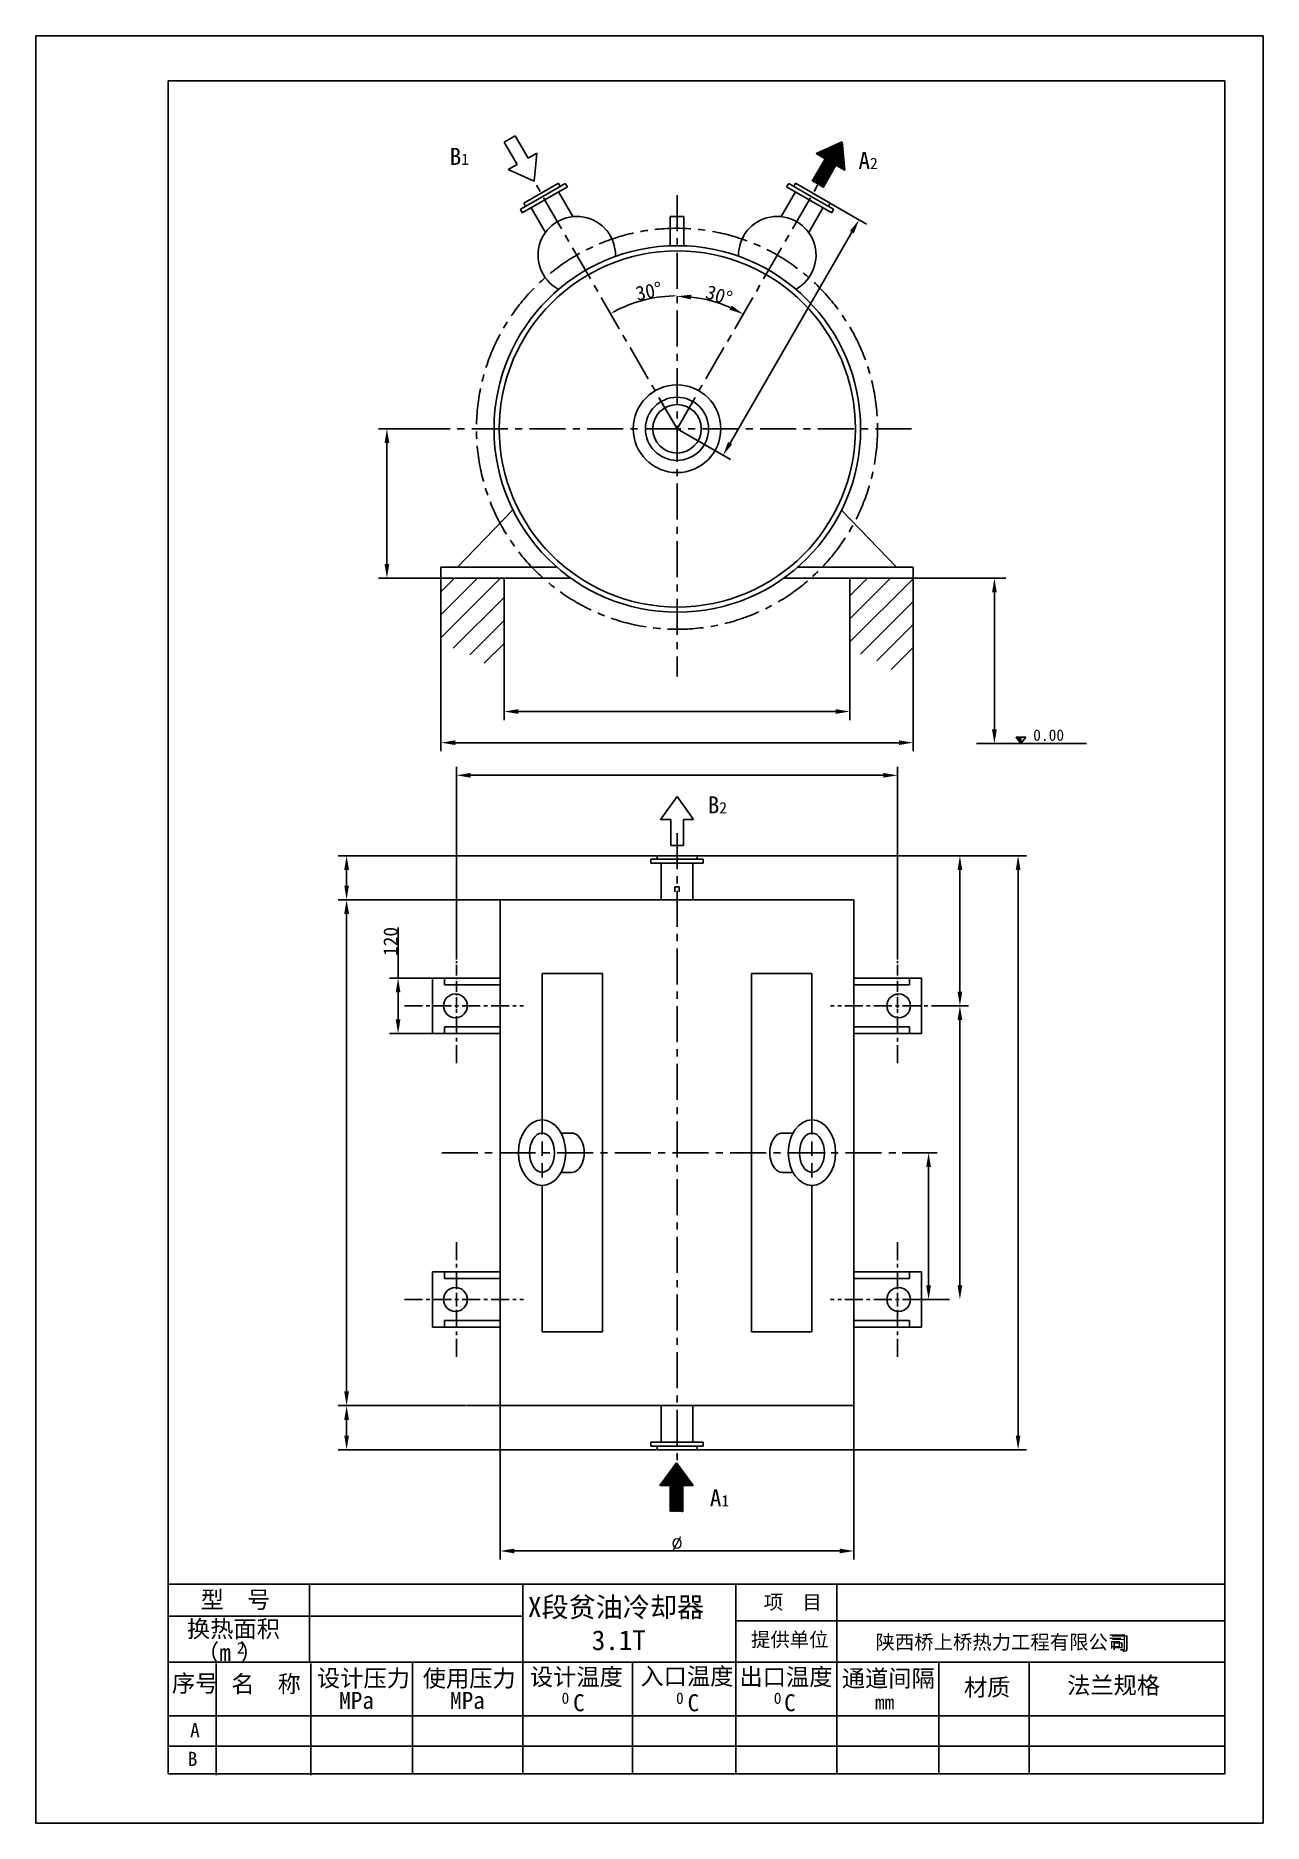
# Model space of a CAD drawing. Extents: x -989 to 1173, y -2039 to 1109.
import ezdxf

# ---------------------------------------------------------------- set-up
doc = ezdxf.new("R2010")
doc.units = 0
doc.header["$MEASUREMENT"] = 0
for name, pattern in [('CENTER', [50.8, 31.75, -6.35, 6.35, -6.35]), ('CENTER2', [28.575, 19.05, -3.175, 3.175, -3.175]), ('CENTERX2', [101.6, 63.5, -12.7, 12.7, -12.7]), ('DASHEDX2', [38.1, 25.4, -12.7])]:
    doc.linetypes.add(name, pattern=pattern)
doc.layers.get('0').update_dxf_attribs({"linetype": 'CONTINUOUS'})
doc.layers.get('DEFPOINTS').update_dxf_attribs({"linetype": 'CONTINUOUS'})
doc.styles.get("Standard").update_dxf_attribs({"font": 'SimSun.ttf', "height": 25})
doc.dimstyles.get("Standard").update_dxf_attribs({"dimscale": 0, "dimtxt": 2.5, "dimasz": 25, "dimexe": 20, "dimexo": 0.625, "dimtad": 1, "dimdec": 4, "dimdsep": 46, "dimlunit": 6, "dimtxsty": 'Standard', "dimcen": 2.5, "dimadec": 0, "dimazin": 0, "dimtfac": 1, "dimtdec": 4, "dimtmove": 0, "dimatfit": 3, "dimfxl": 0, "dimtolj": 1, "dimtzin": 0, "dimarcsym": 0})

# ---------------------------------------------------------------- blocks, each defined once
blk = doc.blocks.new('*D1')
at = {"color": 0, "linetype": 'ByBlock'}
blk.add_arc((140.5, 417.1), 234.2, 91.7125, 118.2883, dxfattribs=at)
for points in [[(133.5, 652.4), (133.5, 650.1), (140.5, 651.3)], [(30.1, 622.3), (29, 624.4), (23.4, 619.9)]]:
    blk.add_solid(points, dxfattribs=at)
at = {"layer": 'DEFPOINTS', "color": 0, "linetype": 'ByBlock'}
for p in [(-111.2, 853.1), (140.5, 828.8), (60.4, 637.2), (140.5, 417.1), (140.5, -19.3)]:
    blk.add_point(p, dxfattribs=at)
at = {"color": 0, "linetype": 'ByBlock', "insert": (90.9, 659.4), "char_height": 25, "attachment_point": 5, "rotation": 11.5681}
blk.add_mtext('\\A1;30°', dxfattribs=at)
blk = doc.blocks.new('*D2')
at = {"color": 0, "linetype": 'ByBlock'}
blk.add_arc((140.5, 417.1), 233.3, 66.1407, 83.8586, dxfattribs=at)
for points in [[(165.3, 645), (165.7, 653.3), (140.5, 650.5)], [(236.8, 634.2), (233, 626.8), (257.2, 619.2)]]:
    blk.add_solid(points, dxfattribs=at)
at = {"layer": 'DEFPOINTS', "color": 0, "linetype": 'ByBlock'}
for p in [(392.2, 853.1), (140.5, 828.8), (181, 646.9), (140.5, 417.1), (140.5, -19.3)]:
    blk.add_point(p, dxfattribs=at)
at = {"color": 0, "linetype": 'ByBlock', "insert": (214.5, 652.2), "char_height": 25, "attachment_point": 5, "rotation": 342.5442}
blk.add_mtext('\\A1;30°', dxfattribs=at)
blk = doc.blocks.new('*D10')
at = {"color": 0, "linetype": 'ByBlock'}
for p, q in [((-350.7, -550.5), (-350.7, -461.5)), ((-290.5, -550.5), (-365.7, -550.5)), ((-350.7, -623.2), (-350.7, -575.5)), ((-290.5, -648.2), (-365.7, -648.2))]:
    blk.add_line(p, q, dxfattribs=at)
for points in [[(-354.9, -575.5), (-346.6, -575.5), (-350.7, -550.5)], [(-354.9, -623.2), (-346.6, -623.2), (-350.7, -648.2)]]:
    blk.add_solid(points, dxfattribs=at)
at = {"layer": 'DEFPOINTS', "color": 0, "linetype": 'ByBlock'}
for p in [(-350.7, -550.5), (-289.9, -550.5), (-289.9, -648.2)]:
    blk.add_point(p, dxfattribs=at)
at = {"color": 0, "linetype": 'ByBlock', "insert": (-363.9, -485.9), "char_height": 25, "attachment_point": 5, "rotation": 90}
blk.add_mtext('\\A1;120', dxfattribs=at)

msp = doc.modelspace()

# ---------------------------------------------------------------- hatches: boundary and pattern name
h = msp.add_hatch()
h.set_pattern_fill('ANSI31', scale=0.2, angle=150, style=0)
h.set_pattern_definition([(195, (-213.1527, 808.293), (0.1643501, -0.6133629), [])])
h.paths.add_polyline_path([(420.5184, 881.71533), (436.21146, 872.65494), (431.123, 922.35327), (385.53875, 901.91084), (401.23182, 892.85044), (378.47585, 853.43595), (397.76242, 842.30084)])
h = msp.add_hatch()
h.set_pattern_fill('ANSI31', color=256, style=0)
h.set_pattern_definition([(45, (30.34426, 0), (-0.088388348, 0.088388348), [])])
h.paths.add_polyline_path([(746.2236, -126.28953), (737.68348, -126.28953), (746.2236, -137.47465)])
h = msp.add_hatch()
h.set_pattern_fill('ANSI31', scale=0.2, angle=180, style=0)
h.set_pattern_definition([(225, (-361.5047, -1824.90056), (0.4490128, -0.4490128), [])])
h.paths.add_polyline_path([(150.55939, -1444.47942), (168.68018, -1444.47942), (139.42428, -1403.98363), (110.16838, -1444.47942), (128.28917, -1444.47942), (128.28917, -1489.99136), (150.55939, -1489.99136)])

# ---------------------------------------------------------------- linework, layer by layer
for p, q in [((-988.92873, 1109.41598), (1173.03759, 1109.41598)), ((-988.92873, -2039.11519), (-988.92873, 1109.41598)), ((1173.03759, 1109.41598), (1173.03759, -2039.11519)), ((556.843, 153.98193), (719.54198, 153.98193)), ((699.54198, 128.98193), (699.54198, -112.47465)), ((667.79841, -137.47465), (861.94367, -137.47465)), ((698.91698, -137.47465), (679.54198, -137.47465)), ((746.2236, -137.47465), (737.68348, -126.28953)), ((737.68348, -126.28953), (746.2236, -126.28953)), ((746.2236, -137.47465), (746.2236, -126.28953)), ((754.76372, -126.28953), (746.2236, -126.28953)), ((746.2236, -137.47465), (754.76372, -126.28953)), ((1173.03759, -2039.11519), (-988.92873, -2039.11519))]:
    msp.add_line(p, q)
at = {"color": 7}
for p, q in [((-755.6173, 1029.85558), (1105.33811, 1029.85558)), ((-755.6173, 1029.85558), (-755.6173, -1952.1862)), ((-163.85399, 922.01199), (-144.56742, 933.1471)), ((-163.85399, 922.01199), (-141.09802, 882.59749)), ((-144.56742, 933.1471), (-121.81145, 893.7326)), ((385.53875, 901.91084), (431.123, 922.35327)), ((436.21146, 872.65494), (431.123, 922.35327)), ((-141.09802, 882.59749), (-156.79109, 873.5371)), ((-121.81145, 893.7326), (-106.11838, 902.793)), ((-106.11838, 902.793), (-111.20684, 853.09467)), ((378.47585, 853.43595), (401.23182, 892.85044)), ((401.23182, 892.85044), (385.53875, 901.91084)), ((397.76242, 842.30084), (420.5184, 881.71533)), ((420.5184, 881.71533), (436.21146, 872.65494)), ((-156.79109, 873.5371), (-111.20684, 853.09467)), ((-135.38909, 803.69224), (-95.86048, 826.51477)), ((-132.1199, 797.50008), (-92.36182, 820.45509)), ((-129.47711, 814.27815), (-98.96632, 831.89408)), ((-68.45553, 849.51001), (-98.96632, 831.89408)), ((-56.33186, 849.33729), (-95.86048, 826.51477)), ((-52.60374, 843.4101), (-92.36182, 820.45509)), ((-68.45553, 849.51001), (-65.34969, 844.1307)), ((-43.01544, 790.81517), (-68.18722, 834.41271)), ((-56.33186, 849.33729), (-52.60374, 843.4101)), ((324.0503, 790.81517), (349.22208, 834.41271)), ((337.36672, 849.33729), (333.6386, 843.4101)), ((333.6386, 843.4101), (373.39668, 820.45509)), ((337.36672, 849.33729), (376.89534, 826.51477)), ((349.49039, 849.51001), (346.38455, 844.1307)), ((349.49039, 849.51001), (380.00118, 831.89408)), ((413.15476, 797.50008), (373.39668, 820.45509)), ((416.42395, 803.69224), (376.89534, 826.51477)), ((410.51197, 814.27815), (380.00118, 831.89408)), ((380.54244, 831.58157), (474.06576, 777.58427)), ((-135.38909, 803.69224), (-132.1199, 797.50008)), ((-129.47711, 814.27815), (-126.37127, 808.89884)), ((-91.36463, 762.89993), (-116.53642, 806.49747)), ((128.55511, 791.16435), (152.47975, 791.16435)), ((128.55511, 740.04211), (128.55511, 791.16435)), ((152.47975, 740.04211), (152.47975, 791.16435)), ((372.39949, 762.89993), (397.57128, 806.49747)), ((410.51197, 814.27815), (407.40613, 808.89884)), ((416.42395, 803.69224), (413.15476, 797.50008)), ((234.092, 391.94906), (448.5752, 763.43396)), ((-318.33161, 417.10823), (-385.44293, 417.10823)), ((141.05869, 416.79572), (234.58201, 362.79842)), ((-370.44293, 392.10823), (-370.44293, 178.98193)), ((-246.21694, 173.60107), (-149.20021, 273.52622)), ((527.2518, 173.60107), (430.23507, 273.52622)), ((-72.21802, 173.60107), (-275.18314, 173.60107)), ((-275.18314, 173.60107), (-275.18314, -42.52437)), ((353.25288, 173.60107), (556.218, 173.60107)), ((556.218, 173.60107), (556.218, -42.52437)), ((-275.80814, 153.98193), (-385.44293, 153.98193)), ((-275.18314, 153.98193), (-47.40983, 153.98193)), ((-275.18314, 129.91264), (-251.11385, 153.98193)), ((-275.18314, 89.50149), (-210.7027, 153.98193)), ((-275.18314, 49.09034), (-170.29155, 153.98193)), ((-163.92224, 153.98193), (-163.92224, -42.52437)), ((556.218, 153.98193), (328.44469, 153.98193)), ((444.9571, 153.98193), (444.9571, -42.52437)), ((444.9571, 122.65214), (476.2869, 153.98193)), ((444.9571, 82.24099), (516.69805, 153.98193)), ((444.9571, 41.82983), (556.218, 153.09073)), ((-253.4512, 30.41112), (-163.92224, 119.94008)), ((463.41821, 19.87979), (556.218, 112.67958)), ((-224.46016, 18.99101), (-163.92224, 79.52893)), ((492.35008, 8.4005), (556.218, 72.26843)), ((-199.00765, 4.03236), (-163.92224, 39.11777)), ((517.71337, -6.64736), (556.218, 31.85727)), ((-275.18314, -43.14937), (-275.18314, -150.79255)), ((-163.92224, -43.14937), (-163.92224, -95.92129)), ((444.9571, -43.14937), (444.9571, -95.92129)), ((556.218, -43.14937), (556.218, -150.79255)), ((-138.92224, -80.92129), (419.9571, -80.92129)), ((-250.18314, -135.79255), (531.218, -135.79255)), ((-247.96123, -507.00993), (-247.96123, -178.22956)), ((528.99609, -507.00993), (528.99609, -178.22956)), ((-222.96123, -193.22956), (503.99609, -193.22956)), ((111.26153, -271.14918), (140.51743, -230.65339)), ((169.77333, -271.14918), (140.51743, -230.65339)), ((129.38232, -271.14918), (111.26153, -271.14918)), ((129.38232, -316.66112), (129.38232, -271.14918)), ((151.65254, -316.66112), (151.65254, -271.14918)), ((151.65254, -271.14918), (169.77333, -271.14918)), ((104.66319, -334.82708), (-456.40478, -334.82708)), ((94.60842, -341.04696), (140.51841, -341.05336)), ((94.60842, -348.04412), (94.60842, -341.04696)), ((105.28819, -334.83691), (105.28732, -341.04845)), ((105.28819, -334.83691), (140.51927, -334.84182)), ((151.65254, -316.66112), (129.38232, -316.66112)), ((175.74667, -334.83691), (140.51559, -334.84182)), ((186.42644, -341.04696), (140.51645, -341.05336)), ((175.74667, -334.83691), (175.74754, -341.04845)), ((176.37167, -334.83691), (653.79207, -334.83691)), ((186.42644, -348.04412), (186.42644, -341.04696)), ((644.41707, -334.83691), (756.29251, -334.83691)), ((-441.40478, -359.82708), (-441.40478, -387.46987)), ((94.60842, -348.04412), (140.51743, -348.05053)), ((112.59382, -412.46987), (112.60281, -348.04663)), ((186.42644, -348.04412), (140.51743, -348.05053)), ((168.42307, -412.46987), (168.43205, -348.05442)), ((638.79207, -574.37168), (638.79207, -359.83691)), ((741.29251, -1356.23428), (741.29251, -359.83691)), ((136.73512, -398.3891), (136.73512, -389.61734)), ((136.73512, -389.61734), (140.51743, -389.61734)), ((144.29974, -389.61734), (140.51743, -389.61734)), ((144.29974, -398.3891), (144.29974, -389.61734)), ((-171.50037, -412.46987), (-456.40478, -412.46987)), ((-441.40478, -437.43414), (-441.40478, -1278.53503)), ((-170.87537, -412.46987), (146.23449, -412.46987)), ((-170.87537, -1259.0416), (-170.87537, -412.46987)), ((451.91023, -412.46987), (134.80037, -412.46987)), ((451.91023, -1289.45425), (451.91023, -412.46987)), ((-170.87537, -550.51663), (-289.88621, -550.51663)), ((-289.88621, -550.51663), (-289.88621, -599.37168)), ((-268.92372, -550.51663), (-268.92372, -562.21307)), ((-268.92372, -562.21307), (-170.87537, -562.21307)), ((-97.08833, -542.51862), (-97.08833, -800.30991)), ((-97.08833, -542.51862), (9.32387, -542.51862)), ((9.32387, -542.51862), (9.32387, -1173.48628)), ((271.71099, -542.51862), (271.71099, -1173.48628)), ((378.1232, -542.51862), (271.71099, -542.51862)), ((378.1232, -542.51862), (378.1232, -800.30991)), ((451.91023, -550.51663), (570.92107, -550.51663)), ((549.95858, -562.21307), (451.91023, -562.21307)), ((549.95858, -550.51663), (549.95858, -562.21307)), ((570.92107, -550.51663), (570.92107, -599.37168)), ((-289.88621, -648.22673), (-289.88621, -599.37168)), ((570.92107, -648.22673), (570.92107, -599.37168)), ((621.09378, -599.37168), (653.79207, -599.37168)), ((638.79207, -1091.63321), (638.79207, -624.37168)), ((-170.87537, -648.22673), (-289.88621, -648.22673)), ((-268.92372, -636.53029), (-170.87537, -636.53029)), ((-268.92372, -648.22673), (-268.92372, -636.53029)), ((549.95858, -636.53029), (451.91023, -636.53029)), ((451.91023, -648.22673), (570.92107, -648.22673)), ((549.95858, -648.22673), (549.95858, -636.53029)), ((-45.00194, -823.32757), (-63.77634, -823.32757)), ((326.0368, -823.32757), (344.8112, -823.32757)), ((536.91665, -858.00245), (598.59953, -858.00245)), ((-45.00194, -892.67732), (-63.77634, -892.67732)), ((326.0368, -892.67732), (344.8112, -892.67732)), ((583.59953, -883.00245), (583.59953, -1091.63321)), ((-97.08833, -915.69498), (-97.08833, -1173.48628)), ((378.1232, -915.69498), (378.1232, -1173.48628)), ((-170.87537, -1067.77816), (-289.88621, -1067.77816)), ((-289.88621, -1067.77816), (-289.88621, -1116.63321)), ((-268.92372, -1067.77816), (-268.92372, -1079.4746)), ((451.91023, -1067.77816), (570.92107, -1067.77816)), ((549.95858, -1067.77816), (549.95858, -1079.4746)), ((570.92107, -1067.77816), (570.92107, -1116.63321)), ((-268.92372, -1079.4746), (-170.87537, -1079.4746)), ((549.95858, -1079.4746), (451.91023, -1079.4746)), ((-289.88621, -1165.48826), (-289.88621, -1116.63321)), ((590.85918, -1116.63321), (568.59953, -1116.63321)), ((570.92107, -1165.48826), (570.92107, -1116.63321)), ((-268.92372, -1153.79182), (-170.87537, -1153.79182)), ((-268.92372, -1165.48826), (-268.92372, -1153.79182)), ((549.95858, -1153.79182), (451.91023, -1153.79182)), ((549.95858, -1165.48826), (549.95858, -1153.79182)), ((-170.87537, -1165.48826), (-289.88621, -1165.48826)), ((-97.08833, -1173.48628), (9.32387, -1173.48628)), ((378.1232, -1173.48628), (271.71099, -1173.48628)), ((451.91023, -1165.48826), (570.92107, -1165.48826)), ((451.91023, -1251.80646), (451.91023, -1574.49055)), ((-170.87537, -1259.6666), (-170.87537, -1574.49055)), ((-231.16407, -1303.53503), (-456.40478, -1303.53503)), ((-230.53907, -1303.53503), (451.91023, -1303.53503)), ((112.59382, -1303.53503), (112.60281, -1367.95826)), ((140.51743, -1303.53503), (134.80037, -1303.53503)), ((168.42307, -1303.53503), (168.43205, -1367.95047)), ((-441.40478, -1328.53503), (-441.40478, -1356.16798)), ((104.66319, -1381.16798), (-456.40478, -1381.16798)), ((94.60842, -1367.96077), (140.51743, -1367.95437)), ((94.60842, -1367.96077), (94.60842, -1374.95794)), ((94.60842, -1374.95794), (140.51841, -1374.95153)), ((105.28819, -1381.16798), (105.28732, -1374.95645)), ((105.28819, -1381.16798), (140.51927, -1381.16307)), ((175.74667, -1381.16798), (140.51559, -1381.16307)), ((186.42644, -1374.95794), (140.51645, -1374.95153)), ((186.42644, -1367.96077), (140.51743, -1367.95437)), ((169.05891, -1381.23428), (756.29251, -1381.23428)), ((175.74667, -1381.16798), (175.74754, -1374.95645)), ((186.42644, -1367.96077), (186.42644, -1374.95794)), ((110.16838, -1444.47942), (139.42428, -1403.98363)), ((168.68018, -1444.47942), (139.42428, -1403.98363)), ((128.28917, -1444.47942), (110.16838, -1444.47942)), ((128.28917, -1489.99136), (128.28917, -1444.47942)), ((150.55939, -1444.47942), (168.68018, -1444.47942)), ((150.55939, -1489.99136), (150.55939, -1444.47942)), ((-145.87537, -1559.49055), (426.91023, -1559.49055)), ((-755.6173, -1617.94069), (-70.92975, -1617.94069)), ((-506.80019, -1755.60903), (-506.80019, -1617.94069)), ((-130.88734, -1617.94069), (-130.88734, -1952.1862)), ((-70.92975, -1617.94069), (283.01637, -1617.94069)), ((244.02695, -1617.94069), (244.02695, -1952.1862)), ((283.01637, -1617.94069), (1105.33811, -1617.94069)), ((422.09108, -1617.94069), (422.09108, -1952.1862)), ((-755.6173, -1674.52997), (-130.88734, -1674.52997)), ((244.02695, -1682.84479), (1105.33811, -1682.84479)), ((-755.6173, -1755.60903), (1105.33811, -1755.60903)), ((-670.94875, -1757.7406), (-670.94875, -1954.31776)), ((-504.66673, -1757.7406), (-504.66673, -1954.31776)), ((-325.55544, -1755.60903), (-325.55544, -1952.1862)), ((62.18809, -1755.60903), (62.18809, -1952.1862)), ((601.7917, -1755.60903), (601.7917, -1952.1862)), ((760.50024, -1755.60903), (760.50024, -1952.1862)), ((-755.6173, -1850.08883), (1105.33811, -1850.08883)), ((-755.6173, -1903.30907), (1105.33811, -1903.30907)), ((-755.6173, -1952.1862), (1105.33811, -1952.1862))]:
    msp.add_line(p, q, dxfattribs=at)
at = {"color": 7, "linetype": 'Continuous'}
msp.add_line((1105.33811, 1029.85558), (1105.33811, -1952.1862), dxfattribs=at)
at = {"color": 7, "linetype": 'CENTERX2'}
for p, q in [((140.51743, 417.10823), (-111.20684, 853.09467)), ((140.51743, 417.10823), (392.2417, 853.09467)), ((140.51743, 828.7857), (140.51743, -19.32609)), ((553.67538, 417.10823), (-317.70661, 417.10823)), ((140.51743, -294.91193), (140.51743, -1434.35584)), ((-273.90669, -858.00245), (554.94155, -858.00245))]:
    msp.add_line(p, q, dxfattribs=at)
at = {"color": 7, "linetype": 'CENTER2'}
for p, q in [((-247.96123, -498.45788), (-247.96123, -608.64374)), ((528.99609, -498.45788), (528.99609, -608.64374))]:
    msp.add_line(p, q, dxfattribs=at)
at = {"color": 7, "linetype": 'CENTER'}
for p, q in [((-247.96123, -700.28549), (-247.96123, -590.09963)), ((528.99609, -700.28549), (528.99609, -590.09963)), ((-339.43392, -599.37168), (-129.80899, -599.37168)), ((620.46878, -599.37168), (410.84385, -599.37168)), ((-247.96123, -1015.7194), (-247.96123, -1125.90526)), ((528.99609, -1015.7194), (528.99609, -1125.90526)), ((-339.43392, -1116.63321), (-129.80899, -1116.63321)), ((-247.96123, -1217.54702), (-247.96123, -1107.36116)), ((620.46878, -1116.63321), (410.84385, -1116.63321)), ((528.99609, -1217.54702), (528.99609, -1107.36116))]:
    msp.add_line(p, q, dxfattribs=at)
at = {"color": 7, "linetype": 'DASHEDX2'}
for p, q in [((-97.08833, -800.30991), (-97.08833, -915.69498)), ((378.1232, -800.30991), (378.1232, -915.69498))]:
    msp.add_line(p, q, dxfattribs=at)
at = {"color": 7, "linetype": 'CENTERX2'}
msp.add_circle((140.51743, 417.10823), 353.18812, dxfattribs=at)
for radius in [322.80407, 313.66019]:
    msp.add_circle((141.05869, 416.79572), radius)
at = {"color": 7}
for centre, radius in [((140.51743, 417.10823), 77.19208), ((140.51743, 417.10823), 55.62988), ((140.51743, 417.10823), 42.69257), ((-249.8669, -599.37168), 20.96249), ((530.90176, -599.37168), 20.96249), ((-249.8669, -1116.63321), 20.96249), ((530.90176, -1116.63321), 20.96249)]:
    msp.add_circle(centre, radius, dxfattribs=at)
for centre, start, end in [((-36.08051, 722.97587), 358.95809034, 241.04336523), ((317.11537, 722.97587), 298.95663477, 181.04190966)]:
    msp.add_arc(centre, 68.19285, start, end, dxfattribs=at)
for major_axis, ratio in [((0, -57.69253), 0.7224547481), ((0, 34.67488), 0.6335922908)]:
    msp.add_ellipse((-97.08833, -858.00245), major_axis=major_axis, ratio=ratio, dxfattribs=at)
at = {"color": 7, "extrusion": (0, 0, -1)}
for major_axis, ratio in [((0, -57.69253), 0.7224547481), ((0, 34.67488), 0.6335922908)]:
    msp.add_ellipse((378.1232, -858.00245), major_axis=major_axis, ratio=ratio, dxfattribs=at)
at = {"color": 7}
msp.add_ellipse((-45.00194, -858.00245), major_axis=(0, 34.67488), ratio=0.6335922908, start_param=3.1415926536, end_param=6.2831853072, dxfattribs=at)
at = {"color": 7, "extrusion": (0, 0, -1)}
msp.add_ellipse((326.0368, -858.00245), major_axis=(0, 34.67488), ratio=0.6335922908, start_param=3.1415926536, end_param=6.2831853072, dxfattribs=at)
at = {"color": 7}
for points in [[(444.96678, 765.51734), (452.18361, 761.35058), (461.07547, 785.08444)], [(-374.6096, 392.10823), (-366.27627, 392.10823), (-370.44293, 417.10823)], [(230.48359, 394.03244), (237.70041, 389.86569), (221.59173, 370.29859)], [(-374.6096, 178.98193), (-366.27627, 178.98193), (-370.44293, 153.98193)], [(-138.92224, -76.75463), (-138.92224, -85.08796), (-163.92224, -80.92129)], [(419.9571, -76.75463), (419.9571, -85.08796), (444.9571, -80.92129)], [(-250.18314, -131.62588), (-250.18314, -139.95922), (-275.18314, -135.79255)], [(531.218, -131.62588), (531.218, -139.95922), (556.218, -135.79255)], [(-222.96123, -189.06289), (-222.96123, -197.39622), (-247.96123, -193.22956)], [(503.99609, -189.06289), (503.99609, -197.39622), (528.99609, -193.22956)], [(-445.57144, -359.82708), (-437.23811, -359.82708), (-441.40478, -334.82708)], [(634.6254, -359.83691), (642.95874, -359.83691), (638.79207, -334.83691)], [(737.12584, -359.83691), (745.45917, -359.83691), (741.29251, -334.83691)], [(-445.57144, -387.46987), (-437.23811, -387.46987), (-441.40478, -412.46987)], [(-445.57144, -437.43414), (-437.23811, -437.43414), (-441.40478, -412.43414)], [(634.6254, -574.37168), (642.95874, -574.37168), (638.79207, -599.37168)], [(634.6254, -624.37168), (642.95874, -624.37168), (638.79207, -599.37168)], [(579.43286, -883.00245), (587.76619, -883.00245), (583.59953, -858.00245)], [(579.43286, -1091.63321), (587.76619, -1091.63321), (583.59953, -1116.63321)], [(634.6254, -1091.63321), (642.95874, -1091.63321), (638.79207, -1116.63321)], [(-445.57144, -1278.53503), (-437.23811, -1278.53503), (-441.40478, -1303.53503)], [(-445.57144, -1328.53503), (-437.23811, -1328.53503), (-441.40478, -1303.53503)], [(-445.57144, -1356.16798), (-437.23811, -1356.16798), (-441.40478, -1381.16798)], [(737.12584, -1356.23428), (745.45917, -1356.23428), (741.29251, -1381.23428)], [(-145.87537, -1555.32388), (-145.87537, -1563.65722), (-170.87537, -1559.49055)], [(426.91023, -1555.32388), (426.91023, -1563.65722), (451.91023, -1559.49055)]]:
    msp.add_solid(points, dxfattribs=at)
for points in [[(695.37532, 128.98193), (703.70865, 128.98193), (699.54198, 153.98193)], [(695.37532, -112.47465), (703.70865, -112.47465), (699.54198, -137.47465)]]:
    msp.add_solid(points)

# ---------------------------------------------------------------- texts
for s, height, p in [('型  号', 30, (-698.47537, -1660.21976)), ('X段贫油冷却器', 35, (-121.95768, -1675.85805)), ('项  目', 25, (293.11506, -1662.15406)), ('换热面积', 30, (-722.55733, -1711.66468)), ('3.1T', 35, (-9.60821, -1734.19139)), ('提供单位', 25, (270.88687, -1728.08869)), ('（m', 30, (-706.62819, -1753.22453)), ('2', 20, (-634.72718, -1740.34813)), ('）', 30, (-629.60268, -1753.37747)), ('陕西桥上桥热力工程有限公司', 25, (490.14684, -1732.53695)), ('司', 25, (903.72944, -1734.7379)), ('设计温度', 30, (-118.63131, -1796.20151)), ('入口温度', 30, (76.09398, -1795.14662)), ('出口温度', 30, (250.48437, -1796.20908)), ('序号', 30, (-749.05859, -1807.70701)), ('名  称', 30, (-644.61228, -1808.67862)), ('设计压力', 30, (-493.49574, -1798.52765)), ('使用压力', 30, (-307.2869, -1798.8221)), ('通道间隔', 30, (430.78399, -1798.95661)), ('材质', 30, (645.8041, -1814.5713)), ('法兰规格', 30, (827.6957, -1811.03057)), ('MPa', 30, (-454.44798, -1837.66987)), ('MPa', 30, (-259.13935, -1837.66987)), ('0', 20, (-62.84346, -1828.82905)), ('C', 30, (-42.47066, -1841.85838)), ('0', 20, (138.71486, -1828.82905)), ('C', 30, (159.08767, -1841.85838)), ('0', 20, (310.92395, -1828.82905)), ('C', 30, (329.15855, -1841.85838)), ('A', 25, (-717.02362, -1887.76139)), ('B', 25, (-721.23044, -1938.23184))]:
    msp.add_text(s, height=height, dxfattribs=at).set_placement(p)
at = {"color": 7, "attachment_point": 1}
for s, insert, char_height, width in [('B\\H20;1', (-259.85046, 911.84017), 30, 60.7806), ('A\\H20;2', (460.11106, 904.59045), 30, 60.7806), ('B\\H20;2', (194.67069, -230.33554), 30, 60.7806), ('A\\H20;1', (198.31794, -1451.15642), 30, 60.7806), ('mm', (489.12035, -1813.30427), 25, 90.5202)]:
    msp.add_mtext(s, dxfattribs=dict(at, insert=insert, char_height=char_height, width=width))
at = {"insert": (767.84191, -112.4617), "char_height": 20, "width": 39.6052, "attachment_point": 1}
msp.add_mtext('0.00', dxfattribs=at)
at = {"color": 7, "insert": (140.51743, -1546.36555), "char_height": 25, "attachment_point": 5}
msp.add_mtext('{\\Ftxt.shx;∅}', dxfattribs=at)

# ---------------------------------------------------------------- dimensions: what is measured, and where the dimension line sits
at = {"color": 7}
for base, line1, line2, override, picture, middle in [((60.40878, 637.19914), ((140.51743, 828.7857), (140.51743, -19.32609)), ((140.51743, 417.10823), (-111.20684, 853.09467)), {"dimasz": 7, "dimexe": 5, "dimadec": 4, "dimazin": 2}, '*D1', (93.54926, 646.56715)), ((181.0385, 646.90896), ((140.51743, 417.10823), (392.2417, 853.09467)), ((140.51743, 828.7857), (140.51743, -19.32609)), {"dimscale": 1, "dimexe": 15, "dimadec": 4, "dimazin": 2}, '*D2', (210.51433, 639.70824))]:
    dim = msp.add_angular_dim_2l(base=base, line1=line1, line2=line2, text='30%%d', dimstyle='Standard', override=override, dxfattribs=at)
    dim.commit()
    dim.dimension.update_dxf_attribs({"geometry": picture, "text_midpoint": middle, "dimtype": 162})
dim = msp.add_linear_dim(base=(-350.7313, -550.51663), p1=(-289.88621, -648.22673), p2=(-289.88621, -550.51663), angle=90, text='120', dimstyle='Standard', override={"dimscale": 1, "dimexe": 15}, dxfattribs=at)
dim.commit()
dim.dimension.update_dxf_attribs({"geometry": '*D10', "text_midpoint": (-350.7313, -485.86461), "dimtype": 160})

doc.saveas('drawing.dxf')
